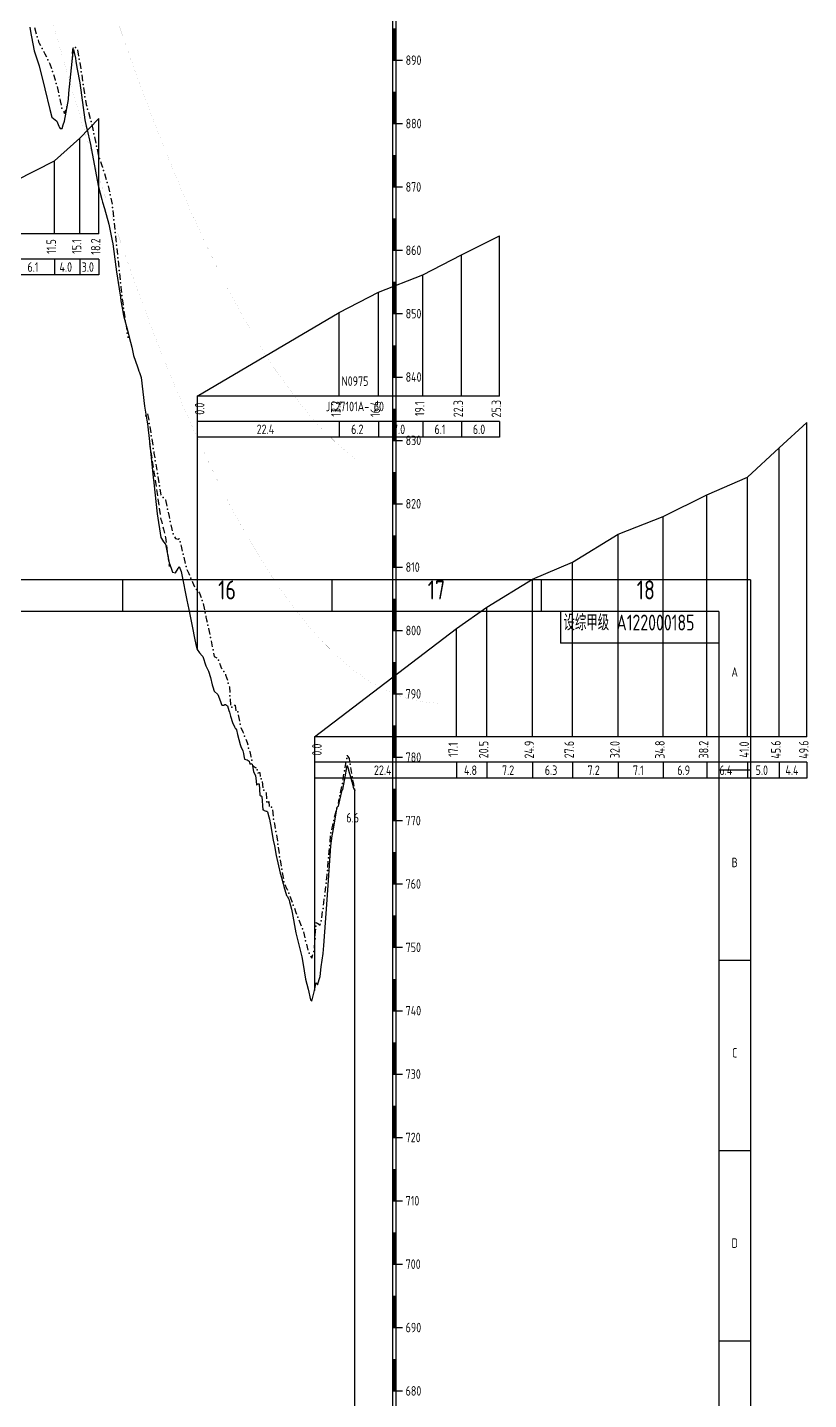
# Model space of a CAD drawing. Header units: millimetres. Extents: x 6482 to 7719, y 775 to 2743.
# Drawn here: x 7473.1 to 7719.5, y 1357.3 to 1790.3 of the extents above; entities that cross this region are included whole.
import ezdxf
from ezdxf.enums import TextEntityAlignment as Align

# ---------------------------------------------------------------- set-up
doc = ezdxf.new("R2010")
doc.units = ezdxf.units.MM
doc.header["$LTSCALE"] = 5
doc.linetypes.add('DASHED', pattern=[19.05, 12.7, -6.35])
for name, color, linetype in [('1', 3, 'Continuous'), ('2', 4, 'Continuous'), ('3', 5, 'Continuous'), ('4', 1, 'Continuous'), ('5', 2, 'Continuous'), ('6', 6, 'Continuous'), ('中心断面', 1, 'Continuous'), ('右边线', 3, 'Continuous'), ('图框', 1, 'Continuous'), ('左边线', 2, 'Continuous'), ('标注', 3, 'Continuous'), ('风偏', 5, 'Continuous')]:
    doc.layers.add(name, color=color, linetype=linetype)
doc.styles.get("Standard").update_dxf_attribs({"font": 'tssdeng.shx', "width": 0.8, "bigfont": 'tssdchn.shx'})

# ---------------------------------------------------------------- blocks, each defined once
blk = doc.blocks.new('7165851')
at = {"layer": '图框'}
for p, q in [((7588.4, 860), (7588.4, 2700)), ((7589.4, 860), (7589.4, 2700)), ((7588.6, 1780), (7588.6, 1790)), ((7588.8, 1780), (7588.8, 1790)), ((7589, 1780), (7589, 1790)), ((7589.2, 1780), (7589.2, 1790)), ((7588.4, 1780), (7591.4, 1780)), ((7588.6, 1760), (7588.6, 1770)), ((7588.8, 1760), (7588.8, 1770)), ((7589, 1760), (7589, 1770)), ((7589.2, 1760), (7589.2, 1770)), ((7588.4, 1760), (7591.4, 1760)), ((7588.6, 1740), (7588.6, 1750)), ((7588.8, 1740), (7588.8, 1750)), ((7589, 1740), (7589, 1750)), ((7589.2, 1740), (7589.2, 1750)), ((7588.4, 1740), (7591.4, 1740)), ((7588.6, 1720), (7588.6, 1730)), ((7588.8, 1720), (7588.8, 1730)), ((7589, 1720), (7589, 1730)), ((7589.2, 1720), (7589.2, 1730)), ((7588.4, 1720), (7591.4, 1720)), ((7588.6, 1700), (7588.6, 1710)), ((7588.8, 1700), (7588.8, 1710)), ((7589, 1700), (7589, 1710)), ((7589.2, 1700), (7589.2, 1710)), ((7588.4, 1700), (7591.4, 1700)), ((7588.6, 1680), (7588.6, 1690)), ((7588.8, 1680), (7588.8, 1690)), ((7589, 1680), (7589, 1690)), ((7589.2, 1680), (7589.2, 1690)), ((7588.4, 1680), (7591.4, 1680)), ((7588.6, 1660), (7588.6, 1670)), ((7588.8, 1660), (7588.8, 1670)), ((7589, 1660), (7589, 1670)), ((7589.2, 1660), (7589.2, 1670)), ((7588.4, 1660), (7591.4, 1660)), ((7588.6, 1640), (7588.6, 1650)), ((7588.8, 1640), (7588.8, 1650)), ((7589, 1640), (7589, 1650)), ((7589.2, 1640), (7589.2, 1650)), ((7588.4, 1640), (7591.4, 1640)), ((7588.6, 1620), (7588.6, 1630)), ((7588.8, 1620), (7588.8, 1630)), ((7589, 1620), (7589, 1630)), ((7589.2, 1620), (7589.2, 1630)), ((7588.4, 1620), (7591.4, 1620)), ((7588.6, 1600), (7588.6, 1610)), ((7588.8, 1600), (7588.8, 1610)), ((7589, 1600), (7589, 1610)), ((7589.2, 1600), (7589.2, 1610)), ((7588.4, 1600), (7591.4, 1600)), ((7588.6, 1580), (7588.6, 1590)), ((7588.8, 1580), (7588.8, 1590)), ((7589, 1580), (7589, 1590)), ((7589.2, 1580), (7589.2, 1590)), ((7588.4, 1580), (7591.4, 1580)), ((7588.6, 1560), (7588.6, 1570)), ((7588.8, 1560), (7588.8, 1570)), ((7589, 1560), (7589, 1570)), ((7589.2, 1560), (7589.2, 1570)), ((7588.4, 1560), (7591.4, 1560)), ((7588.6, 1540), (7588.6, 1550)), ((7588.8, 1540), (7588.8, 1550)), ((7589, 1540), (7589, 1550)), ((7589.2, 1540), (7589.2, 1550)), ((7588.4, 1540), (7591.4, 1540)), ((7588.6, 1520), (7588.6, 1530)), ((7588.8, 1520), (7588.8, 1530)), ((7589, 1520), (7589, 1530)), ((7589.2, 1520), (7589.2, 1530)), ((7588.4, 1520), (7591.4, 1520)), ((7588.6, 1500), (7588.6, 1510)), ((7588.8, 1500), (7588.8, 1510)), ((7589, 1500), (7589, 1510)), ((7589.2, 1500), (7589.2, 1510)), ((7588.4, 1500), (7591.4, 1500)), ((7588.6, 1480), (7588.6, 1490)), ((7588.8, 1480), (7588.8, 1490)), ((7589, 1480), (7589, 1490)), ((7589.2, 1480), (7589.2, 1490)), ((7588.4, 1480), (7591.4, 1480)), ((7588.6, 1460), (7588.6, 1470)), ((7588.8, 1460), (7588.8, 1470)), ((7589, 1460), (7589, 1470)), ((7589.2, 1460), (7589.2, 1470)), ((7588.4, 1460), (7591.4, 1460)), ((7588.6, 1440), (7588.6, 1450)), ((7588.8, 1440), (7588.8, 1450)), ((7589, 1440), (7589, 1450)), ((7589.2, 1440), (7589.2, 1450)), ((7588.4, 1440), (7591.4, 1440)), ((7588.6, 1420), (7588.6, 1430)), ((7588.8, 1420), (7588.8, 1430)), ((7589, 1420), (7589, 1430)), ((7589.2, 1420), (7589.2, 1430)), ((7588.4, 1420), (7591.4, 1420)), ((7588.6, 1400), (7588.6, 1410)), ((7588.8, 1400), (7588.8, 1410)), ((7589, 1400), (7589, 1410)), ((7589.2, 1400), (7589.2, 1410)), ((7588.4, 1400), (7591.4, 1400)), ((7588.6, 1380), (7588.6, 1390)), ((7588.8, 1380), (7588.8, 1390)), ((7589, 1380), (7589, 1390)), ((7589.2, 1380), (7589.2, 1390)), ((7588.4, 1380), (7591.4, 1380)), ((7588.6, 1360), (7588.6, 1370)), ((7588.8, 1360), (7588.8, 1370)), ((7589, 1360), (7589, 1370)), ((7589.2, 1360), (7589.2, 1370)), ((7588.4, 1360), (7591.4, 1360))]:
    blk.add_line(p, q, dxfattribs=at)
at = {"layer": '图框', "width": 0.8}
for s, p in [('890', (7592.4, 1778.5)), ('880', (7592.4, 1758.5)), ('870', (7592.4, 1738.5)), ('860', (7592.4, 1718.5)), ('850', (7592.4, 1698.5)), ('840', (7592.4, 1678.5)), ('830', (7592.4, 1658.5)), ('820', (7592.4, 1638.5)), ('810', (7592.4, 1618.5)), ('800', (7592.4, 1598.5)), ('790', (7592.4, 1578.5)), ('780', (7592.4, 1558.5)), ('770', (7592.4, 1538.5)), ('760', (7592.4, 1518.5)), ('750', (7592.4, 1498.5)), ('740', (7592.4, 1478.5)), ('730', (7592.4, 1458.5)), ('720', (7592.4, 1438.5)), ('710', (7592.4, 1418.5)), ('700', (7592.4, 1398.5)), ('690', (7592.4, 1378.5)), ('680', (7592.4, 1358.5))]:
    blk.add_text(s, height=3, dxfattribs=at).set_placement(p)
blk = doc.blocks.new('102218460')
at = {"layer": '风偏'}
for p, q in [((7489.6, 1755.4), (7495.6, 1761.6)), ((7495.6, 1725.2), (7495.6, 1761.6)), ((7481.6, 1748.2), (7489.6, 1755.4)), ((7489.6, 1725.2), (7489.6, 1755.4)), ((7420, 1725.2), (7466, 1751.8)), ((7466, 1725.2), (7466, 1751.8)), ((7466, 1751.8), (7469.4, 1742)), ((7469.4, 1742), (7481.6, 1748.2)), ((7481.6, 1725.2), (7481.6, 1748.2)), ((7469.4, 1725.2), (7469.4, 1742)), ((7466, 1725.2), (7420, 1725.2)), ((7469.4, 1725.2), (7466, 1725.2)), ((7481.6, 1725.2), (7469.4, 1725.2)), ((7489.6, 1725.2), (7481.6, 1725.2)), ((7495.6, 1725.2), (7489.6, 1725.2)), ((7466, 1717.2), (7420, 1717.2)), ((7466, 1717.2), (7466, 1712.2)), ((7469.4, 1717.2), (7466, 1717.2)), ((7469.4, 1717.2), (7469.4, 1712.2)), ((7481.6, 1717.2), (7469.4, 1717.2)), ((7481.6, 1717.2), (7481.6, 1712.2)), ((7489.6, 1717.2), (7481.6, 1717.2)), ((7489.6, 1717.2), (7489.6, 1712.2)), ((7495.6, 1717.2), (7489.6, 1717.2)), ((7495.6, 1717.2), (7495.6, 1712.2)), ((7466, 1712.2), (7420, 1712.2)), ((7469.4, 1712.2), (7466, 1712.2)), ((7481.6, 1712.2), (7469.4, 1712.2)), ((7489.6, 1712.2), (7481.6, 1712.2)), ((7495.6, 1712.2), (7489.6, 1712.2))]:
    blk.add_line(p, q, dxfattribs=at)
at = {"layer": '风偏', "width": 0.8}
for s, p in [('23.0', (7439.4, 1713.2)), ('1.7', (7465.3, 1713.2)), ('6.1', (7473.1, 1713.2)), ('4.0', (7483.2, 1713.2)), ('3.0', (7490.2, 1713.2))]:
    blk.add_text(s, height=3, dxfattribs=at).set_placement(p)
blk = doc.blocks.new('102218562')
at = {"layer": '风偏'}
for p, q in [((7610, 1718.6), (7622, 1724.6)), ((7622, 1674), (7622, 1724.6)), ((7597.8, 1712.2), (7610, 1718.6)), ((7610, 1674), (7610, 1718.6)), ((7583.8, 1706.8), (7597.8, 1712.2)), ((7597.8, 1674), (7597.8, 1712.2)), ((7571.4, 1700.4), (7583.8, 1706.8)), ((7583.8, 1674), (7583.8, 1706.8)), ((7526.6, 1674), (7571.4, 1700.4)), ((7571.4, 1674), (7571.4, 1700.4)), ((7571.4, 1674), (7526.6, 1674)), ((7583.8, 1674), (7571.4, 1674)), ((7597.8, 1674), (7583.8, 1674)), ((7610, 1674), (7597.8, 1674)), ((7622, 1674), (7610, 1674)), ((7571.4, 1666), (7526.6, 1666)), ((7571.4, 1666), (7571.4, 1661)), ((7583.8, 1666), (7571.4, 1666)), ((7583.8, 1666), (7583.8, 1661)), ((7597.8, 1666), (7583.8, 1666)), ((7597.8, 1666), (7597.8, 1661)), ((7610, 1666), (7597.8, 1666)), ((7610, 1666), (7610, 1661)), ((7622, 1666), (7610, 1666)), ((7622, 1666), (7622, 1661)), ((7571.4, 1661), (7526.6, 1661)), ((7583.8, 1661), (7571.4, 1661)), ((7597.8, 1661), (7583.8, 1661)), ((7610, 1661), (7597.8, 1661)), ((7622, 1661), (7610, 1661))]:
    blk.add_line(p, q, dxfattribs=at)
at = {"layer": '风偏', "width": 0.8}
for s, p in [('22.4', (7545.4, 1662)), ('6.2', (7575.2, 1662)), ('7.0', (7588.4, 1662)), ('6.1', (7601.5, 1662)), ('6.0', (7613.6, 1662))]:
    blk.add_text(s, height=3, dxfattribs=at).set_placement(p)
blk = doc.blocks.new('102218563')
at = {"layer": '风偏'}
for p, q in [((7710.2, 1657.6), (7719, 1665.6)), ((7719, 1566.4), (7719, 1665.6)), ((7700.2, 1648.4), (7710.2, 1657.6)), ((7710.2, 1566.4), (7710.2, 1657.6)), ((7687.4, 1642.8), (7700.2, 1648.4)), ((7700.2, 1566.4), (7700.2, 1648.4)), ((7673.6, 1636), (7687.4, 1642.8)), ((7687.4, 1566.4), (7687.4, 1642.8)), ((7659.4, 1630.4), (7673.6, 1636)), ((7673.6, 1566.4), (7673.6, 1636)), ((7645, 1621.6), (7659.4, 1630.4)), ((7659.4, 1566.4), (7659.4, 1630.4)), ((7632.4, 1616.2), (7645, 1621.6)), ((7645, 1566.4), (7645, 1621.6)), ((7618, 1607.4), (7632.4, 1616.2)), ((7632.4, 1566.4), (7632.4, 1616.2)), ((7608.4, 1600.6), (7618, 1607.4)), ((7618, 1566.4), (7618, 1607.4)), ((7563.6, 1566.4), (7608.4, 1600.6)), ((7608.4, 1566.4), (7608.4, 1600.6)), ((7608.4, 1566.4), (7563.6, 1566.4)), ((7618, 1566.4), (7608.4, 1566.4)), ((7632.4, 1566.4), (7618, 1566.4)), ((7645, 1566.4), (7632.4, 1566.4)), ((7659.4, 1566.4), (7645, 1566.4)), ((7673.6, 1566.4), (7659.4, 1566.4)), ((7687.4, 1566.4), (7673.6, 1566.4)), ((7700.2, 1566.4), (7687.4, 1566.4)), ((7710.2, 1566.4), (7700.2, 1566.4)), ((7719, 1566.4), (7710.2, 1566.4)), ((7608.4, 1558.4), (7563.6, 1558.4)), ((7608.4, 1558.4), (7608.4, 1553.4)), ((7618, 1558.4), (7608.4, 1558.4)), ((7618, 1558.4), (7618, 1553.4)), ((7632.4, 1558.4), (7618, 1558.4)), ((7632.4, 1558.4), (7632.4, 1553.4)), ((7645, 1558.4), (7632.4, 1558.4)), ((7645, 1558.4), (7645, 1553.4)), ((7659.4, 1558.4), (7645, 1558.4)), ((7659.4, 1558.4), (7659.4, 1553.4)), ((7673.6, 1558.4), (7659.4, 1558.4)), ((7673.6, 1558.4), (7673.6, 1553.4)), ((7687.4, 1558.4), (7673.6, 1558.4)), ((7687.4, 1558.4), (7687.4, 1553.4)), ((7700.2, 1558.4), (7687.4, 1558.4)), ((7700.2, 1558.4), (7700.2, 1553.4)), ((7710.2, 1558.4), (7700.2, 1558.4)), ((7710.2, 1558.4), (7710.2, 1553.4)), ((7719, 1558.4), (7710.2, 1558.4)), ((7719, 1558.4), (7719, 1553.4)), ((7608.4, 1553.4), (7563.6, 1553.4)), ((7618, 1553.4), (7608.4, 1553.4)), ((7632.4, 1553.4), (7618, 1553.4)), ((7645, 1553.4), (7632.4, 1553.4)), ((7659.4, 1553.4), (7645, 1553.4)), ((7673.6, 1553.4), (7659.4, 1553.4)), ((7687.4, 1553.4), (7673.6, 1553.4)), ((7700.2, 1553.4), (7687.4, 1553.4)), ((7710.2, 1553.4), (7700.2, 1553.4)), ((7719, 1553.4), (7710.2, 1553.4))]:
    blk.add_line(p, q, dxfattribs=at)
at = {"layer": '风偏', "width": 0.8}
for s, p in [('22.4', (7582.4, 1554.4)), ('4.8', (7610.8, 1554.4)), ('7.2', (7622.8, 1554.4)), ('6.3', (7636.3, 1554.4)), ('7.2', (7649.8, 1554.4)), ('7.1', (7664.1, 1554.4)), ('6.9', (7678.1, 1554.4)), ('6.4', (7691.4, 1554.4)), ('5.0', (7702.8, 1554.4)), ('4.4', (7712.2, 1554.4))]:
    blk.add_text(s, height=3, dxfattribs=at).set_placement(p)

msp = doc.modelspace()

# ---------------------------------------------------------------- linework, layer by layer
at = {"layer": '2', "linetype": 'Continuous', "const_width": 0.01}
for points in [[(7576.4, 1549.4), (7576.4, 1654.2)], [(7576.4, 1587.2), (7576.4, 1549.4)]]:
    msp.add_lwpolyline(points, dxfattribs=at)
at = {"layer": '3', "linetype": 'Continuous', "const_width": 0.01}
msp.add_lwpolyline([(7501.5, 1792.6), (7503.52, 1786.6), (7505.54, 1780.8), (7507.56, 1775.2), (7509.58, 1769.6), (7511.62, 1764.2), (7513.64, 1759), (7515.66, 1753.8), (7517.68, 1748.8), (7519.72, 1743.8), (7521.74, 1739), (7523.76, 1734.2), (7525.78, 1729.8), (7527.82, 1725.2), (7529.84, 1721), (7531.86, 1716.8), (7533.88, 1712.6), (7535.9, 1708.6), (7537.94, 1704.8), (7539.96, 1701.2), (7541.98, 1697.4), (7544, 1694), (7546.04, 1690.6), (7548.06, 1687.4), (7550.08, 1684.2), (7552.1, 1681.2), (7554.12, 1678.4), (7556.16, 1675.6), (7558.18, 1672.8), (7560.2, 1670.4), (7562.22, 1667.8), (7564.26, 1665.6), (7566.28, 1663.4), (7568.3, 1661.4), (7570.32, 1659.4), (7572.36, 1657.6), (7574.38, 1655.8), (7576.4, 1654.2)], dxfattribs=at)
at = {"layer": '4', "linetype": 'Continuous', "const_width": 0.01}
msp.add_lwpolyline([(7481.24, 1791.2), (7483.28, 1784.2), (7485.3, 1777.2), (7487.32, 1770.2), (7489.34, 1763.4), (7491.36, 1756.8), (7493.4, 1750.4), (7495.42, 1744), (7497.44, 1737.6), (7499.46, 1731.6), (7501.5, 1725.6), (7503.52, 1719.6), (7505.54, 1713.8), (7507.56, 1708.2), (7509.58, 1702.6), (7511.62, 1697.2), (7513.64, 1692), (7515.66, 1686.8), (7517.68, 1681.8), (7519.72, 1676.8), (7521.74, 1672), (7523.76, 1667.2), (7525.78, 1662.8), (7527.82, 1658.2), (7529.84, 1654), (7531.86, 1649.8), (7533.88, 1645.6), (7535.9, 1641.6), (7537.94, 1637.8), (7539.96, 1634.2), (7541.98, 1630.4), (7544, 1627), (7546.04, 1623.6), (7548.06, 1620.4), (7550.08, 1617.2), (7552.1, 1614.2), (7554.12, 1611.4), (7556.16, 1608.6), (7558.18, 1605.8), (7560.2, 1603.4), (7562.22, 1600.8), (7564.26, 1598.6), (7566.28, 1596.4), (7568.3, 1594.4), (7570.32, 1592.4), (7572.36, 1590.6), (7574.38, 1588.8), (7576.4, 1587.2)], dxfattribs=at)
at = {"layer": '5', "linetype": 'DASHED', "const_width": 0.01}
msp.add_lwpolyline([(7576.4, 1587.2), (7580.84, 1584), (7585.3, 1581.6), (7589.74, 1579.6), (7594.18, 1578.2), (7598.64, 1577.4), (7603.08, 1577), (7603.08, 1577)], dxfattribs=at)
at = {"layer": '6', "linetype": 'Continuous', "const_width": 0.01}
msp.add_lwpolyline([(7604.08, 1577), (7603.08, 1576), (7602.08, 1577)], dxfattribs=at)
at = {"layer": '中心断面', "linetype": 'Continuous'}
for p, q in [((7473.8, 1790.4), (7474.2, 1788.4)), ((7474.2, 1788.4), (7474.4, 1787.4)), ((7474.4, 1787.4), (7475.2, 1783)), ((7475.2, 1783), (7476.6, 1778.8)), ((7487.2, 1779.6), (7487.4, 1781.6)), ((7487.4, 1781.6), (7487.6, 1783.4)), ((7487.6, 1783.4), (7487.8, 1782.4)), ((7487.8, 1782.4), (7488.2, 1780.6)), ((7488.2, 1780.6), (7488.4, 1779.6)), ((7476.6, 1778.8), (7476.8, 1778.2)), ((7476.8, 1778.2), (7478.6, 1771)), ((7486.2, 1769.6), (7487, 1777.6)), ((7487, 1777.6), (7487.2, 1779.6)), ((7488.4, 1779.6), (7488.8, 1777.2)), ((7488.8, 1777.2), (7489.6, 1772.8)), ((7489.6, 1772.8), (7491.2, 1761.2)), ((7478.6, 1771), (7480.2, 1764.4)), ((7485.8, 1766.4), (7486, 1767.6)), ((7486, 1767.6), (7486.2, 1769.6)), ((7480.2, 1764.4), (7480.8, 1762)), ((7484.8, 1760.8), (7485.8, 1766.4)), ((7480.8, 1762), (7481.8, 1761.2)), ((7481.8, 1761.2), (7482.4, 1760.8)), ((7482.4, 1760.8), (7483, 1759.2)), ((7483, 1759.2), (7483.2, 1758.8)), ((7483.2, 1758.8), (7483.4, 1758.4)), ((7483.4, 1758.4), (7484, 1758.4)), ((7484, 1758.4), (7484.4, 1759.6)), ((7484.4, 1759.6), (7484.8, 1760.8)), ((7491.2, 1761.2), (7491.6, 1759.2)), ((7491.6, 1759.2), (7491.8, 1758.4)), ((7491.8, 1758.4), (7493, 1753.4)), ((7493, 1753.4), (7495.4, 1740.4)), ((7495.4, 1740.4), (7496.6, 1736)), ((7496.6, 1736), (7496.8, 1735.2)), ((7496.8, 1735.2), (7497.4, 1733.2)), ((7497.4, 1733.2), (7498.8, 1728.2)), ((7498.8, 1728.2), (7499.8, 1723)), ((7499.8, 1723), (7500, 1722)), ((7500, 1722), (7501, 1714.8)), ((7501, 1714.8), (7501.2, 1713.2)), ((7501.2, 1713.2), (7502, 1707.8)), ((7502, 1707.8), (7502.4, 1705.2)), ((7502.4, 1705.2), (7502.6, 1704)), ((7502.6, 1704), (7503, 1701.8)), ((7503, 1701.8), (7503.4, 1699.4)), ((7503.4, 1699.4), (7504.8, 1694.4)), ((7504.8, 1694.4), (7505.2, 1692.6)), ((7505.2, 1692.6), (7506, 1689.4)), ((7506, 1689.4), (7506.6, 1686.8)), ((7506.6, 1686.8), (7507.8, 1683.2)), ((7507.8, 1683.2), (7508, 1682.6)), ((7508, 1682.6), (7508.2, 1681.8)), ((7508.2, 1681.8), (7508.4, 1681.4)), ((7508.4, 1681.4), (7509, 1679.8)), ((7509, 1679.8), (7510, 1670.8)), ((7510, 1670.8), (7510.8, 1666.4)), ((7510.8, 1666.4), (7511, 1665.2)), ((7511, 1665.2), (7511.6, 1659.6)), ((7511.6, 1659.6), (7512.8, 1648.4)), ((7512.8, 1648.4), (7513, 1646.6)), ((7513, 1646.6), (7514, 1636.8)), ((7514, 1636.8), (7515.2, 1629.4)), ((7515.2, 1629.4), (7515.4, 1629)), ((7515.4, 1629), (7516, 1628)), ((7516, 1628), (7516.6, 1627.2)), ((7516.6, 1627.2), (7517.8, 1621.4)), ((7517.8, 1621.4), (7518, 1620.8)), ((7518, 1620.8), (7518.6, 1619)), ((7520.6, 1619.6), (7521, 1620.2)), ((7521, 1620.2), (7521.6, 1618.6)), ((7518.6, 1619), (7518.8, 1618.4)), ((7518.8, 1618.4), (7519.8, 1618.2)), ((7519.8, 1618.2), (7520.6, 1619.6)), ((7521.6, 1618.6), (7521.8, 1617.6)), ((7521.8, 1617.6), (7523.4, 1609.6)), ((7523.4, 1609.6), (7524, 1606.6)), ((7524, 1606.6), (7525.2, 1600.8)), ((7525.2, 1600.8), (7525.8, 1597.6)), ((7525.8, 1597.6), (7526.2, 1595.6)), ((7526.2, 1595.6), (7526.6, 1594)), ((7526.6, 1594), (7527.4, 1593)), ((7527.4, 1593), (7528.2, 1592)), ((7528.2, 1592), (7528.4, 1591.8)), ((7528.4, 1591.8), (7529.4, 1588.8)), ((7529.4, 1588.8), (7529.6, 1588.4)), ((7529.6, 1588.4), (7530.2, 1587.2)), ((7530.2, 1587.2), (7530.8, 1585.2)), ((7530.8, 1585.2), (7531.4, 1582.8)), ((7531.4, 1582.8), (7531.6, 1582.2)), ((7531.6, 1582.2), (7532, 1580.8)), ((7532, 1580.8), (7533.2, 1579.8)), ((7533.2, 1579.8), (7534, 1577.6)), ((7534, 1577.6), (7534.2, 1577)), ((7534.2, 1577), (7534.4, 1576.4)), ((7534.4, 1576.4), (7535, 1576.4)), ((7535, 1576.4), (7535.4, 1576.6)), ((7535.4, 1576.6), (7535.6, 1576.6)), ((7535.6, 1576.6), (7536.2, 1576.2)), ((7536.2, 1576.2), (7536.6, 1574.8)), ((7536.6, 1574.8), (7536.8, 1574.2)), ((7536.8, 1574.2), (7537.2, 1573)), ((7537.2, 1573), (7537.8, 1571)), ((7537.8, 1571), (7538.4, 1569.6)), ((7538.4, 1569.6), (7538.6, 1569.2)), ((7538.6, 1569.2), (7538.8, 1569)), ((7538.8, 1569), (7539, 1568.6)), ((7539, 1568.6), (7539.4, 1567.2)), ((7539.4, 1567.2), (7540.2, 1564)), ((7540.2, 1564), (7540.4, 1563.4)), ((7540.4, 1563.4), (7541, 1562)), ((7541, 1562), (7541.2, 1561.2)), ((7541.2, 1561.2), (7541.4, 1560.4)), ((7541.4, 1560.4), (7541.6, 1559.4)), ((7541.6, 1559.4), (7542.4, 1559.2)), ((7542.4, 1559.2), (7543, 1558.8)), ((7543, 1558.8), (7543.2, 1557.8)), ((7543.2, 1557.8), (7543.6, 1558)), ((7543.6, 1558), (7544, 1557.8)), ((7544, 1557.8), (7544.2, 1556.8)), ((7544.2, 1556.8), (7544.4, 1555.4)), ((7544.4, 1555.4), (7545, 1554.2)), ((7573.2, 1553.2), (7574, 1557.4)), ((7574, 1557.4), (7574.2, 1556.8)), ((7574.2, 1556.8), (7574.6, 1555.2)), ((7574.6, 1555.2), (7574.8, 1554.6)), ((7545, 1554.2), (7545.2, 1552.4)), ((7545.2, 1552.4), (7545.4, 1551.2)), ((7545.4, 1551.2), (7545.8, 1551.6)), ((7545.8, 1551.6), (7546.2, 1551.6)), ((7546.2, 1551.6), (7546.4, 1548)), ((7572.6, 1549.8), (7572.8, 1551)), ((7572.8, 1551), (7573.2, 1553.2)), ((7574.8, 1554.6), (7575.4, 1552.2)), ((7575.4, 1552.2), (7575.8, 1550.6)), ((7575.8, 1550.6), (7576.4, 1549.4)), ((7546.4, 1548), (7546.6, 1547.8)), ((7546.6, 1547.8), (7546.8, 1547.8)), ((7546.8, 1547.8), (7547, 1547.6)), ((7547, 1547.6), (7547.4, 1543.4)), ((7571.2, 1544.6), (7571.6, 1546.4)), ((7571.6, 1546.4), (7572.4, 1549.6)), ((7572.4, 1549.6), (7572.6, 1549.8)), ((7547.4, 1543.4), (7547.6, 1543.4)), ((7547.6, 1543.4), (7547.8, 1543.2)), ((7547.8, 1543.2), (7548.4, 1543)), ((7548.4, 1543), (7548.6, 1543)), ((7548.6, 1543), (7548.8, 1542.8)), ((7548.8, 1542.8), (7549.2, 1541.2)), ((7569.6, 1537.4), (7570.8, 1544.2)), ((7570.8, 1544.2), (7571, 1544.4)), ((7571, 1544.4), (7571.2, 1544.6)), ((7549.2, 1541.2), (7549.4, 1540.4)), ((7549.4, 1540.4), (7550, 1537.6)), ((7550, 1537.6), (7550.4, 1535)), ((7569.4, 1536.2), (7569.6, 1537.4)), ((7550.4, 1535), (7550.6, 1533.8)), ((7550.6, 1533.8), (7551, 1532)), ((7568.8, 1532), (7569.2, 1535.2)), ((7569.2, 1535.2), (7569.4, 1536.2)), ((7551, 1532), (7551.6, 1529)), ((7551.6, 1529), (7552.8, 1523.4)), ((7567.6, 1515), (7568.8, 1532)), ((7552.8, 1523.4), (7553.2, 1522)), ((7553.2, 1522), (7553.8, 1520)), ((7553.8, 1520), (7554, 1519.2)), ((7554, 1519.2), (7554.8, 1516.4)), ((7554.8, 1516.4), (7555, 1516.2)), ((7555, 1516.2), (7555.6, 1515.2)), ((7555.6, 1515.2), (7555.8, 1514.4)), ((7555.8, 1514.4), (7556.4, 1512)), ((7556.4, 1512), (7556.6, 1511)), ((7566.6, 1500.6), (7567.6, 1515)), ((7556.6, 1511), (7557.8, 1504.6)), ((7557.8, 1504.6), (7559.6, 1497)), ((7566.4, 1498), (7566.6, 1500.6)), ((7559.6, 1497), (7560, 1495.2)), ((7560, 1495.2), (7560.8, 1490)), ((7565.8, 1493.8), (7566.4, 1498)), ((7560.8, 1490), (7561.6, 1486.8)), ((7564.6, 1488.2), (7565.4, 1490.8)), ((7565.4, 1490.8), (7565.8, 1493.8)), ((7561.6, 1486.8), (7562.4, 1483.4)), ((7562.8, 1483), (7563.6, 1486.4)), ((7563.6, 1486.4), (7564, 1488)), ((7564, 1488), (7564.2, 1488.8)), ((7564.2, 1488.8), (7564.4, 1488.6)), ((7564.4, 1488.6), (7564.6, 1488.2)), ((7562.4, 1483.4), (7562.8, 1483))]:
    msp.add_line(p, q, dxfattribs=at)
at = {"layer": '右边线', "linetype": 'Continuous'}
for p, q in [((7475.35, 1790.27), (7475.89, 1788.34)), ((7476.43, 1786.41), (7476.6, 1785.8)), ((7476.6, 1785.8), (7476.8, 1785.4)), ((7476.8, 1785.4), (7477.23, 1784.59)), ((7478.16, 1782.82), (7478.6, 1782)), ((7478.6, 1782), (7479.08, 1781.05)), ((7487.2, 1780), (7487.2, 1780.08)), ((7487.32, 1782.08), (7487.4, 1783.4)), ((7487.4, 1783.4), (7487.6, 1784)), ((7487.6, 1784), (7487.62, 1784.04)), ((7488.84, 1783.22), (7489.23, 1781.26)), ((7479.97, 1779.26), (7480.2, 1778.8)), ((7480.2, 1778.8), (7480.67, 1777.39)), ((7489.62, 1779.3), (7489.91, 1777.32)), ((7481.27, 1775.48), (7481.8, 1773.8)), ((7481.8, 1773.8), (7481.88, 1773.57)), ((7482.47, 1771.67), (7482.89, 1769.71)), ((7490.2, 1775.34), (7490.49, 1773.36)), ((7490.79, 1771.38), (7491.08, 1769.4)), ((7483.29, 1767.75), (7483.4, 1767.2)), ((7483.4, 1767.2), (7483.75, 1765.8)), ((7491.38, 1767.43), (7491.6, 1766)), ((7484.43, 1763.94), (7484.8, 1763.2)), ((7484.8, 1763.2), (7485.2, 1764.31)), ((7491.6, 1766), (7491.78, 1765.47)), ((7492.35, 1763.56), (7492.93, 1761.64)), ((7493.37, 1759.69), (7493.79, 1757.74)), ((7494.2, 1755.78), (7494.62, 1753.82)), ((7495.04, 1751.87), (7495.4, 1750.2)), ((7495.4, 1750.2), (7495.5, 1749.92)), ((7496.16, 1748.04), (7496.6, 1746.8)), ((7496.6, 1746.8), (7496.8, 1746.2)), ((7496.8, 1746.2), (7496.82, 1746.15)), ((7497.39, 1744.23), (7497.4, 1744.2)), ((7497.4, 1744.2), (7497.95, 1742.31)), ((7498.51, 1740.39), (7498.8, 1739.4)), ((7498.8, 1739.4), (7498.99, 1738.45)), ((7499.38, 1736.49), (7499.77, 1734.53)), ((7500.05, 1732.55), (7500.25, 1730.56)), ((7500.45, 1728.57), (7500.66, 1726.58)), ((7500.86, 1724.59), (7501, 1723.2)), ((7501, 1723.2), (7501.06, 1722.6)), ((7501.26, 1720.61), (7501.48, 1718.62)), ((7501.69, 1716.63), (7501.91, 1714.64)), ((7502.13, 1712.66), (7502.35, 1710.67)), ((7502.57, 1708.68), (7502.6, 1708.4)), ((7502.6, 1708.4), (7502.79, 1706.69)), ((7503.01, 1704.71), (7503.24, 1702.72)), ((7503.5, 1700.74), (7503.81, 1698.76)), ((7504.12, 1696.78), (7504.43, 1694.81)), ((7504.73, 1692.83), (7504.8, 1692.4)), ((7511.01, 1668.34), (7511.34, 1666.36)), ((7511.67, 1664.39), (7511.99, 1662.42)), ((7512.31, 1660.44), (7512.63, 1658.47)), ((7512.93, 1656.49), (7513, 1656)), ((7513, 1656), (7513.25, 1654.52)), ((7513.58, 1652.54), (7513.9, 1650.57)), ((7514.23, 1648.6), (7514.56, 1646.63)), ((7514.89, 1644.65), (7515.2, 1642.8)), ((7515.2, 1642.8), (7515.29, 1642.71)), ((7516.59, 1641.21), (7516.6, 1641.2)), ((7516.6, 1641.2), (7517.05, 1639.26)), ((7517.5, 1637.31), (7517.8, 1636)), ((7517.8, 1636), (7517.93, 1635.36)), ((7518.32, 1633.4), (7518.6, 1632)), ((7518.6, 1632), (7518.71, 1631.44)), ((7519.49, 1629.61), (7519.8, 1629)), ((7519.8, 1629), (7520.6, 1628.8)), ((7520.6, 1628.8), (7521, 1629)), ((7521, 1629), (7521.01, 1628.96)), ((7521.5, 1627.01), (7521.6, 1626.6)), ((7521.6, 1626.6), (7521.8, 1625.6)), ((7521.8, 1625.6), (7521.93, 1625.06)), ((7522.42, 1623.12), (7522.9, 1621.18)), ((7523.39, 1619.24), (7523.4, 1619.2)), ((7523.4, 1619.2), (7524, 1618)), ((7524, 1618), (7524.24, 1617.44)), ((7525.03, 1615.6), (7525.2, 1615.2)), ((7525.2, 1615.2), (7525.8, 1613.8)), ((7525.8, 1613.8), (7525.82, 1613.76)), ((7527.03, 1612.17), (7527.4, 1611.8)), ((7527.4, 1611.8), (7527.9, 1610.42)), ((7528.5, 1608.51), (7528.91, 1606.56)), ((7529.32, 1604.6), (7529.4, 1604.2)), ((7529.4, 1604.2), (7529.6, 1603.4)), ((7529.6, 1603.4), (7529.76, 1602.65)), ((7530.18, 1600.69), (7530.2, 1600.6)), ((7530.2, 1600.6), (7530.63, 1598.74)), ((7531.03, 1596.78), (7531.4, 1594.82)), ((7531.81, 1592.86), (7532, 1591.8)), ((7532, 1591.8), (7532.82, 1591.39)), ((7533.7, 1589.7), (7534, 1588.8)), ((7534, 1588.8), (7534.2, 1588.2)), ((7534.2, 1588.2), (7534.4, 1588)), ((7534.4, 1588), (7534.48, 1587.89)), ((7535.53, 1586.21), (7535.6, 1586)), ((7535.6, 1586), (7536.16, 1584.31)), ((7536.74, 1582.39), (7536.8, 1582.2)), ((7536.8, 1582.2), (7536.91, 1580.41)), ((7537.04, 1578.41), (7537.16, 1576.42)), ((7538.35, 1576.35), (7538.4, 1576.4)), ((7538.4, 1576.4), (7538.6, 1576.4)), ((7538.6, 1576.4), (7538.79, 1574.68)), ((7539.6, 1573.34), (7539.98, 1571.38)), ((7540.39, 1569.42), (7540.4, 1569.4)), ((7540.4, 1569.4), (7541, 1568)), ((7541, 1568), (7541.2, 1567.6)), ((7541.2, 1567.6), (7541.2, 1567.6)), ((7541.94, 1565.74), (7542.4, 1564.6)), ((7542.4, 1564.6), (7542.6, 1563.86)), ((7543.15, 1561.94), (7543.2, 1561.8)), ((7543.2, 1561.8), (7543.6, 1560.2)), ((7543.6, 1560.2), (7543.65, 1560)), ((7574, 1560.59), (7574, 1560.6)), ((7574, 1560.6), (7574.2, 1560.2)), ((7574.2, 1560.2), (7574.6, 1559.6)), ((7574.6, 1559.6), (7574.74, 1558.79)), ((7544.2, 1557.4), (7544.4, 1557.2)), ((7544.4, 1557.2), (7545, 1556.8)), ((7545, 1556.8), (7545.2, 1556.6)), ((7545.2, 1556.6), (7545.24, 1556.64)), ((7545.79, 1555.07), (7545.8, 1555)), ((7545.8, 1555), (7546.2, 1555.2)), ((7546.2, 1555.2), (7546.4, 1555.2)), ((7546.4, 1555.2), (7546.53, 1553.92)), ((7573.31, 1556.65), (7573.66, 1558.62)), ((7575.04, 1556.81), (7575.33, 1554.84)), ((7547.1, 1552.33), (7547.32, 1550.34)), ((7571.89, 1548.78), (7572.3, 1550.74)), ((7572.66, 1552.71), (7572.8, 1554)), ((7572.8, 1554), (7572.94, 1554.68)), ((7575.66, 1552.86), (7575.8, 1552)), ((7575.8, 1552), (7576.05, 1550.9)), ((7548.34, 1548.86), (7548.4, 1548.8)), ((7548.4, 1548.8), (7548.51, 1546.88)), ((7571.2, 1545.4), (7571.48, 1546.82)), ((7548.97, 1545.66), (7549.2, 1546)), ((7549.2, 1546), (7549.38, 1544.42)), ((7550.44, 1543.42), (7550.56, 1541.42)), ((7569.97, 1541.03), (7570.48, 1542.97)), ((7550.9, 1539.45), (7551, 1539)), ((7551, 1539), (7551.28, 1537.49)), ((7569.08, 1537.13), (7569.2, 1537.6)), ((7569.2, 1537.6), (7569.4, 1538.6)), ((7569.4, 1538.6), (7569.5, 1539.09)), ((7551.64, 1535.52), (7551.93, 1533.55)), ((7568.54, 1533.18), (7568.72, 1535.17)), ((7552.22, 1531.57), (7552.51, 1529.59)), ((7568.18, 1529.19), (7568.36, 1531.19)), ((7552.8, 1527.61), (7552.8, 1527.6)), ((7552.8, 1527.6), (7553.16, 1525.64)), ((7567.82, 1525.21), (7568, 1527.2)), ((7553.5, 1523.67), (7553.8, 1522)), ((7553.8, 1522), (7553.84, 1521.7)), ((7567.42, 1521.23), (7567.6, 1522.8)), ((7567.6, 1522.8), (7567.64, 1523.22)), ((7554.33, 1519.78), (7554.8, 1518.6)), ((7554.8, 1518.6), (7555, 1518.4)), ((7555, 1518.4), (7555.18, 1517.99)), ((7555.9, 1516.12), (7556.4, 1514.8)), ((7566.97, 1517.26), (7567.2, 1519.24)), ((7556.4, 1514.8), (7556.59, 1514.24)), ((7557.29, 1512.37), (7557.8, 1511)), ((7566.5, 1513.28), (7566.6, 1514)), ((7566.6, 1514), (7566.74, 1515.27)), ((7557.8, 1511), (7558, 1510.5)), ((7558.72, 1508.64), (7559.45, 1506.78)), ((7564.19, 1507.67), (7564.2, 1507.8)), ((7564.2, 1507.8), (7564.4, 1507.6)), ((7564.4, 1507.6), (7564.6, 1507.6)), ((7564.6, 1507.6), (7565.4, 1507)), ((7565.4, 1507), (7565.51, 1507.38)), ((7565.93, 1509.33), (7566.22, 1511.31)), ((7560.16, 1504.92), (7560.62, 1502.97)), ((7563.9, 1503.68), (7564, 1505.2)), ((7564, 1505.2), (7564.04, 1505.68)), ((7561.08, 1501.02), (7561.54, 1499.08)), ((7563.62, 1499.69), (7563.76, 1501.69)), ((7562.37, 1497.26), (7562.4, 1497.2)), ((7562.4, 1497.2), (7562.8, 1496.6)), ((7562.8, 1496.6), (7563.13, 1497.76))]:
    msp.add_line(p, q, dxfattribs=at)
at = {"layer": '右边线'}
for p in [(7476.16, 1787.38), (7477.7, 1783.71), (7479.52, 1780.15), (7487.26, 1781.08), (7488.22, 1783.98), (7489.42, 1780.28), (7480.98, 1776.43), (7490.06, 1776.33), (7482.19, 1772.62), (7490.64, 1772.37), (7483.09, 1768.73), (7491.23, 1768.42), (7483.99, 1764.83), (7485.53, 1765.25), (7492.07, 1764.52), (7493.16, 1760.67), (7493.99, 1756.76), (7494.83, 1752.85), (7495.83, 1748.98), (7497.1, 1745.19), (7498.23, 1741.35), (7499.19, 1737.47), (7499.92, 1733.54), (7500.35, 1729.56), (7500.76, 1725.58), (7501.16, 1721.6), (7501.59, 1717.63), (7502.02, 1713.65), (7502.46, 1709.68), (7502.9, 1705.7), (7503.36, 1701.73), (7503.96, 1697.77), (7504.58, 1693.82), (7510.39, 1667.79), (7511.5, 1665.38), (7512.15, 1661.43), (7512.79, 1657.48), (7513.41, 1653.53), (7514.07, 1649.59), (7514.73, 1645.64), (7515.9, 1641.93), (7517.27, 1638.29), (7518.12, 1634.38), (7519.05, 1630.5), (7521.25, 1627.99), (7522.18, 1624.09), (7523.15, 1620.21), (7524.64, 1616.52), (7526.38, 1612.93), (7528.24, 1609.48), (7529.11, 1605.58), (7529.97, 1601.67), (7530.84, 1597.77), (7531.63, 1593.85), (7533.38, 1590.65), (7535.07, 1587.09), (7536.44, 1583.35), (7536.97, 1579.41), (7537.58, 1575.8), (7539.41, 1574.33), (7540.16, 1570.4), (7541.57, 1566.67), (7542.87, 1562.89), (7573.83, 1559.6), (7543.86, 1559.02), (7545.57, 1556.04), (7573.13, 1555.67), (7574.89, 1557.8), (7546.87, 1553.2), (7572.5, 1551.72), (7575.49, 1553.85), (7547.64, 1549.56), (7571.68, 1547.8), (7576.28, 1549.93), (7548.57, 1545.88), (7550.11, 1544.29), (7570.73, 1543.93), (7550.68, 1540.43), (7569.72, 1540.06), (7551.47, 1536.51), (7568.84, 1536.16), (7552.07, 1532.56), (7568.45, 1532.18), (7552.65, 1528.6), (7553.33, 1524.66), (7568.09, 1528.2), (7553.98, 1520.71), (7567.31, 1520.24), (7567.73, 1524.22), (7555.57, 1517.07), (7566.86, 1516.26), (7556.94, 1513.31), (7566.36, 1512.3), (7558.36, 1509.57), (7565.78, 1508.34), (7559.87, 1505.87), (7564.11, 1506.68), (7560.85, 1502), (7563.41, 1498.72), (7563.83, 1502.69), (7561.92, 1498.16)]:
    msp.add_point(p, dxfattribs=at)
at = {"layer": '图框', "linetype": 'Continuous'}
for p, q in [((7701.2, 1616), (6512.2, 1616)), ((7503.03, 1616), (7503.03, 1606)), ((7569.09, 1616), (7569.09, 1606)), ((7635.14, 1616), (7635.14, 1606)), ((7701.2, 1616), (7691.2, 1616)), ((7701.2, 1616), (7701.2, 775)), ((7701.2, 1616), (7701.2, 1606)), ((7691.2, 1606), (6537.2, 1606)), ((7641.2, 1606), (7641.2, 1596)), ((7691.2, 1606), (7691.2, 785)), ((7691.2, 1596), (7641.2, 1596)), ((7701.2, 1555.93), (7691.2, 1555.93)), ((7701.2, 1495.86), (7691.2, 1495.86)), ((7701.2, 1435.79), (7691.2, 1435.79)), ((7701.2, 1375.71), (7691.2, 1375.71))]:
    msp.add_line(p, q, dxfattribs=at)
at = {"layer": '左边线', "linetype": 'Continuous'}
for p, q in [((7511.6, 1659), (7511.85, 1657.36)), ((7512.01, 1656.37), (7512.31, 1654.39)), ((7512.46, 1653.4), (7512.77, 1651.42)), ((7512.93, 1650.44), (7513, 1650)), ((7513, 1650), (7513.23, 1648.46)), ((7513.37, 1647.47), (7513.66, 1645.49)), ((7513.81, 1644.5), (7514, 1643.2)), ((7514, 1643.2), (7514.1, 1642.52)), ((7514.24, 1641.54), (7514.53, 1639.56)), ((7514.68, 1638.57), (7514.97, 1636.59)), ((7515.11, 1635.6), (7515.2, 1635)), ((7515.2, 1635), (7515.4, 1634.6)), ((7515.4, 1634.6), (7515.61, 1633.68)), ((7515.84, 1632.7), (7516, 1632)), ((7516, 1632), (7516.29, 1630.75)), ((7516.51, 1629.78), (7516.6, 1629.4)), ((7516.6, 1629.4), (7516.81, 1627.8)), ((7516.94, 1626.81), (7517.2, 1624.83)), ((7517.33, 1623.84), (7517.58, 1621.85)), ((7517.71, 1620.86), (7517.8, 1620.2))]:
    msp.add_line(p, q, dxfattribs=at)
at = {"layer": '标注'}
msp.add_line((7576.4, 860), (7576.4, 1549.42), dxfattribs=at)
at = {"layer": '风偏'}
for p, q in [((7526.6, 1674), (7526.6, 1594)), ((7563.6, 1566.4), (7563.6, 1486.4))]:
    msp.add_line(p, q, dxfattribs=at)

# ---------------------------------------------------------------- block references
at = {"layer": '图框'}
msp.add_blockref('7165851', (0, 0), dxfattribs=at)
at = {"layer": '风偏'}
for name in ['102218460', '102218562', '102218563']:
    msp.add_blockref(name, (0, 0), dxfattribs=at)

# ---------------------------------------------------------------- texts
at = {"layer": '1', "linetype": 'Continuous', "width": 0.8}
for s, p in [('N0975', (7576.4, 1677.2)), ('JC27101A- 60', (7576.4, 1669.2)), ('6.6 ', (7576.4, 1539.4))]:
    msp.add_text(s, height=3, dxfattribs=at).set_placement(p, align=Align.CENTER)
at = {"layer": '图框', "linetype": 'Continuous', "width": 0.8}
for s, height, p in [('16', 6, (7536.06, 1608)), ('17', 6, (7602.12, 1608)), ('18', 6, (7668.17, 1608)), ('A', 3, (7696.2, 1584.46)), ('B', 3, (7696.2, 1524.39)), ('C', 3, (7696.2, 1464.32)), ('D', 3, (7696.2, 1404.25))]:
    msp.add_text(s, height=height, dxfattribs=at).set_placement(p, align=Align.BOTTOM_CENTER)
at = {"layer": '图框', "linetype": 'Continuous', "width": 0.758}
msp.add_text('设综甲级 A122000185', height=5, dxfattribs=at).set_placement((7642.2, 1598.5), align=Align.BOTTOM_LEFT)
at = {"layer": '风偏', "linetype": 'Continuous', "width": 0.8}
for s, p in [('11.5', (7483, 1721.2)), ('15.1', (7491, 1721.2)), ('18.2', (7497, 1721.2)), ('0.0', (7529.8, 1670)), ('13.2', (7572.8, 1670)), ('16.4', (7585.2, 1670)), ('19.1', (7599.2, 1670)), ('22.3', (7611.4, 1670)), ('25.3', (7623.4, 1670)), ('0.0', (7566.8, 1562.4)), ('17.1', (7609.8, 1562.4)), ('20.5', (7619.4, 1562.4)), ('24.9', (7633.8, 1562.4)), ('27.6', (7646.4, 1562.4)), ('32.0', (7660.8, 1562.4)), ('34.8', (7675, 1562.4)), ('38.2', (7688.8, 1562.4)), ('41.0', (7701.6, 1562.4)), ('45.6', (7711.6, 1562.4)), ('49.6', (7720.4, 1562.4))]:
    msp.add_text(s, height=3, rotation=90, dxfattribs=at).set_placement(p, align=Align.BOTTOM_CENTER)

doc.saveas('drawing.dxf')
